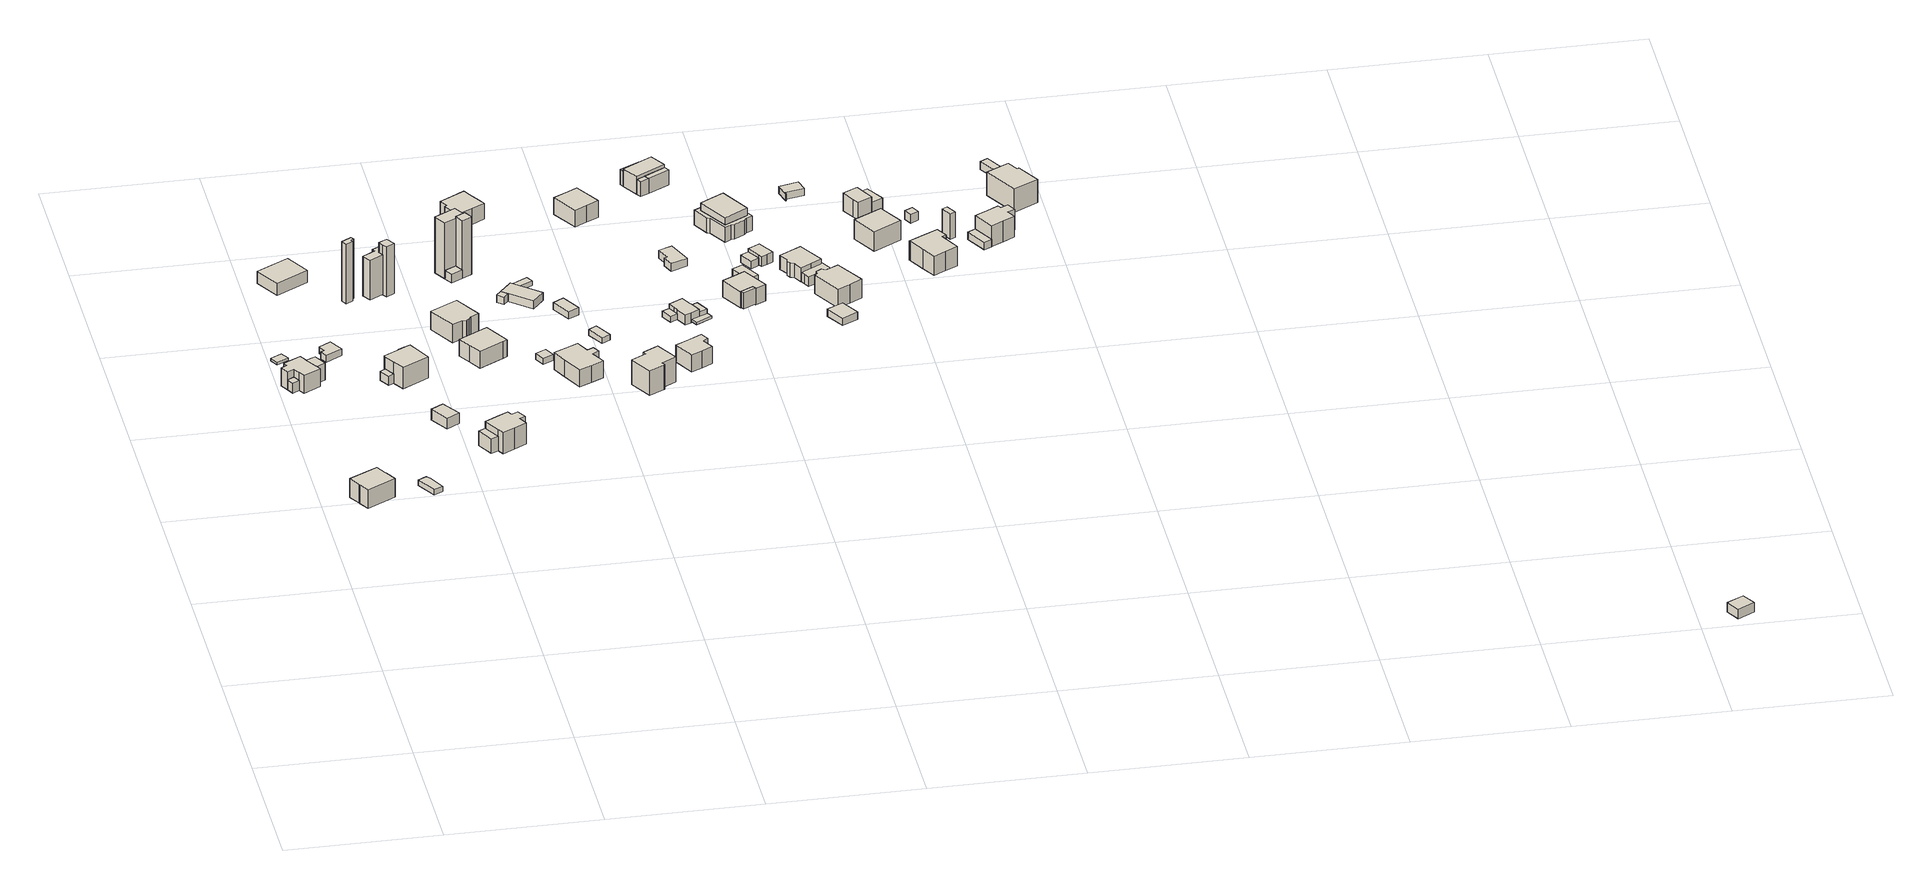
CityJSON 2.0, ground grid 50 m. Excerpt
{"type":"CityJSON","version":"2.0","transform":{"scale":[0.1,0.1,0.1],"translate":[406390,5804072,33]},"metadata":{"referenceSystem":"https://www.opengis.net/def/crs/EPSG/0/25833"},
"CityObjects":{
"building1":{"type":"Building","attributes":{"Gemeindeschluessel":"11000009","BezugspunktDach":"2200","function":"31001_1010","measuredHeight":8.32,"storeysAboveGround":1},"address":[{"country":"Germany","locality":"Berlin","thoroughfareNumber":"98B","thoroughfareName":"Waldstraße"}],"geometry":[{"type":"Solid","lod":"1","boundaries":[[[[0,1,2,3,4,5,6,7]],[[8,9,10,11,12,13,14,15]],[[8,15,7,6]],[[9,8,6,5]],[[10,9,5,4]],[[11,10,4,3]],[[12,11,3,2]],[[13,12,2,1]],[[14,13,1,0]],[[15,14,0,7]]]]}]},
"building2":{"type":"Building","attributes":{"Gemeindeschluessel":"11000009","BezugspunktDach":"2200","function":"51009_1610","measuredHeight":3.51,"storeysAboveGround":0},"address":[{"country":"Germany","locality":"Berlin"}],"geometry":[{"type":"Solid","lod":"1","boundaries":[[[[16,17,18,19]],[[20,21,22,23]],[[20,23,19,18]],[[21,20,18,17]],[[22,21,17,16]],[[23,22,16,19]]]]}]},
"building3":{"type":"Building","attributes":{"Gemeindeschluessel":"11000009","function":"31001_1010"},"address":[{"country":"Germany","locality":"Berlin","thoroughfareNumber":"96","thoroughfareName":"Waldstraße"}],"children":["building3-1","building3-2"]},
"building3-1":{"type":"BuildingPart","attributes":{"BezugspunktDach":"2200","measuredHeight":8.77,"storeysAboveGround":1},"parents":["building3"],"geometry":[{"type":"MultiSurface","lod":"1","boundaries":[[[24,25,26,27,28,29,30,31,32,33,34,35,36,37]],[[38,39,40,41,42,43,44,45,46,47,21,20,23,48]],[[38,48,37,36]],[[39,38,36,35]],[[40,39,35,34]],[[41,40,34,33]],[[42,41,33,32]],[[43,42,32,31]],[[49,50,31,30]],[[45,44,30,29]],[[46,45,29,28]],[[47,46,28,27]],[[21,47,27,26]],[[20,21,26,25]],[[23,20,25,24]],[[48,23,24,37]],[[44,43,50,49]]]}]},
"building3-2":{"type":"BuildingPart","attributes":{"BezugspunktDach":"2200","measuredHeight":5.98,"storeysAboveGround":1},"parents":["building3"],"geometry":[{"type":"MultiSurface","lod":"1","boundaries":[[[49,51,52,53,54,50]],[[42,55,56,45,44,43]],[[42,43,50,54]],[[55,42,54,53]],[[56,55,53,52]],[[45,56,52,51]],[[44,45,51,49]],[[43,44,49,44,43,50]]]}]},
"building4":{"type":"Building","attributes":{"Gemeindeschluessel":"11000009","BezugspunktDach":"2200","function":"31001_2000","measuredHeight":0.87,"storeysAboveGround":1},"address":[{"country":"Germany","locality":"Berlin","thoroughfareNumber":"96 (1)","thoroughfareName":"Waldstraße"}],"geometry":[{"type":"Solid","lod":"1","boundaries":[[[[57,58,59,60]],[[61,62,63,64]],[[61,64,60,59]],[[62,61,59,58]],[[63,62,58,57]],[[64,63,57,60]]]]}]},
"building5":{"type":"Building","attributes":{"Gemeindeschluessel":"11000009","BezugspunktDach":"2200","function":"31001_2000","measuredHeight":1.93,"storeysAboveGround":1},"address":[{"country":"Germany","locality":"Berlin","thoroughfareNumber":"96 (2)","thoroughfareName":"Waldstraße"}],"geometry":[{"type":"Solid","lod":"1","boundaries":[[[[65,66,67,68,69]],[[70,71,72,73,74]],[[70,74,69,68]],[[71,70,68,67]],[[72,71,67,66]],[[73,72,66,65]],[[74,73,65,69]]]]}]},
"building6":{"type":"Building","attributes":{"Gemeindeschluessel":"11000009","BezugspunktDach":"2200","function":"31001_2000","measuredHeight":2.36,"storeysAboveGround":1},"address":[{"country":"Germany","locality":"Berlin","thoroughfareNumber":"94A (1)","thoroughfareName":"Waldstraße"}],"geometry":[{"type":"Solid","lod":"1","boundaries":[[[[75,76,77,78,79,80]],[[81,82,83,84,85,86]],[[81,86,80,79]],[[82,81,79,78]],[[83,82,78,77]],[[84,83,77,76]],[[85,84,76,75]],[[86,85,75,80]]]]}]},
"building7":{"type":"Building","attributes":{"Gemeindeschluessel":"11000009","BezugspunktDach":"2200","function":"31001_1010","measuredHeight":5.5,"storeysAboveGround":1},"address":[{"country":"Germany","locality":"Berlin","thoroughfareNumber":"20C","thoroughfareName":"Eichwalder Aue"}],"geometry":[{"type":"Solid","lod":"1","boundaries":[[[[87,88,89,90]],[[91,92,93,94]],[[91,94,90,89]],[[92,91,89,88]],[[93,92,88,87]],[[94,93,87,90]]]]}]},
"building8":{"type":"Building","attributes":{"Gemeindeschluessel":"11000009","BezugspunktDach":"2200","function":"51009_1610","measuredHeight":3.18,"storeysAboveGround":0},"address":[{"country":"Germany","locality":"Berlin"}],"geometry":[{"type":"Solid","lod":"1","boundaries":[[[[95,96,97,98]],[[99,100,101,102]],[[99,102,98,97]],[[100,99,97,96]],[[101,100,96,95]],[[102,101,95,98]]]]}]},
"building9":{"type":"Building","attributes":{"Gemeindeschluessel":"11000009","BezugspunktDach":"2200","function":"31001_2000","measuredHeight":4.92,"storeysAboveGround":1},"address":[{"country":"Germany","locality":"Berlin","thoroughfareNumber":"94 (2)","thoroughfareName":"Waldstraße"}],"geometry":[{"type":"Solid","lod":"1","boundaries":[[[[103,104,105,106]],[[107,108,109,110]],[[107,110,106,105]],[[108,107,105,104]],[[109,108,104,103]],[[110,109,103,106]]]]}]},
"building10":{"type":"Building","attributes":{"Gemeindeschluessel":"11000009","BezugspunktDach":"2200","function":"31001_1010","measuredHeight":9.75,"storeysAboveGround":1},"address":[{"country":"Germany","locality":"Berlin","thoroughfareNumber":"94A","thoroughfareName":"Waldstraße"}],"geometry":[{"type":"Solid","lod":"1","boundaries":[[[[111,112,113,114,115,116,117,118,119,120]],[[121,122,123,124,125,126,100,127,99,128]],[[121,128,120,119]],[[122,121,119,118]],[[123,122,118,117]],[[124,123,117,116]],[[125,124,116,115]],[[126,125,115,114]],[[100,126,114,113]],[[127,100,113,112]],[[99,127,112,111]],[[128,99,111,120]]]]}]},
"building11":{"type":"Building","attributes":{"Gemeindeschluessel":"11000009","BezugspunktDach":"2200","function":"51009_1610","measuredHeight":6.54,"storeysAboveGround":0},"address":[{"country":"Germany","locality":"Berlin"}],"geometry":[{"type":"Solid","lod":"1","boundaries":[[[[129,130,131,132]],[[133,134,135,136]],[[133,136,132,131]],[[134,133,131,130]],[[135,134,130,129]],[[136,135,129,132]]]]}]},
"building12":{"type":"Building","attributes":{"Gemeindeschluessel":"11000009","BezugspunktDach":"2200","function":"31001_2000","measuredHeight":5.16,"storeysAboveGround":1},"address":[{"country":"Germany","locality":"Berlin","thoroughfareNumber":"94 (1)","thoroughfareName":"Waldstraße"}],"geometry":[{"type":"Solid","lod":"1","boundaries":[[[[137,138,139,140]],[[141,142,143,144]],[[141,144,140,139]],[[142,141,139,138]],[[143,142,138,137]],[[144,143,137,140]]]]}]},
"building13":{"type":"Building","attributes":{"Gemeindeschluessel":"11000009","BezugspunktDach":"2200","function":"31001_2000","measuredHeight":21.15,"storeysAboveGround":1},"address":[{"country":"Germany","locality":"Berlin","thoroughfareNumber":"92A (2)","thoroughfareName":"Waldstraße"}],"geometry":[{"type":"Solid","lod":"1","boundaries":[[[[145,146,147,148,149,150]],[[151,152,153,154,155,156]],[[151,156,150,149]],[[152,151,149,148]],[[153,152,148,147]],[[154,153,147,146]],[[155,154,146,145]],[[156,155,145,150]]]]}]},
"building14":{"type":"Building","attributes":{"Gemeindeschluessel":"11000009","BezugspunktDach":"2200","function":"31001_1010","measuredHeight":10.41,"storeysAboveGround":2},"address":[{"country":"Germany","locality":"Berlin","thoroughfareNumber":"94","thoroughfareName":"Waldstraße"}],"geometry":[{"type":"Solid","lod":"1","boundaries":[[[[157,158,159,160,161,162,163,164,165,166,167]],[[168,169,170,171,172,173,174,175,176,142,141]],[[168,141,167,166]],[[169,168,166,165]],[[170,169,165,164]],[[171,170,164,163]],[[172,171,163,162]],[[173,172,162,161]],[[174,173,161,160]],[[175,174,160,159]],[[176,175,159,158]],[[142,176,158,157]],[[141,142,157,167]]]]}]},
"building15":{"type":"Building","attributes":{"Gemeindeschluessel":"11000009","BezugspunktDach":"2200","function":"31001_1312","measuredHeight":14.01,"storeysAboveGround":1},"address":[{"country":"Germany","locality":"Berlin","thoroughfareNumber":"92A (1)","thoroughfareName":"Waldstraße"}],"geometry":[{"type":"Solid","lod":"1","boundaries":[[[[177,178,179,180,181,182,183,184]],[[185,186,187,188,189,190,191,192]],[[185,192,184,183]],[[186,185,183,182]],[[187,186,182,181]],[[188,187,181,180]],[[189,188,180,179]],[[190,189,179,178]],[[191,190,178,177]],[[192,191,177,184]]]]}]},
"building16":{"type":"Building","attributes":{"Gemeindeschluessel":"11000009","BezugspunktDach":"2200","function":"51009_1610","measuredHeight":17.61,"storeysAboveGround":0},"address":[{"country":"Germany","locality":"Berlin"}],"geometry":[{"type":"Solid","lod":"1","boundaries":[[[[193,194,195,196,197]],[[198,199,200,201,202]],[[198,202,197,196]],[[199,198,196,195]],[[200,199,195,194]],[[201,200,194,193]],[[202,201,193,197]]]]}]},
"building17":{"type":"Building","attributes":{"Gemeindeschluessel":"11000009","BezugspunktDach":"2200","function":"31001_1010","measuredHeight":8.67,"storeysAboveGround":1},"address":[{"country":"Germany","locality":"Berlin","thoroughfareNumber":"92","thoroughfareName":"Waldstraße"}],"geometry":[{"type":"Solid","lod":"1","boundaries":[[[[203,204,205,206,207,208,209,210,211,212]],[[213,214,215,216,217,218,219,220,221,222]],[[213,222,212,211]],[[214,213,211,210]],[[215,214,210,209]],[[216,215,209,208]],[[217,216,208,207]],[[218,217,207,206]],[[219,218,206,205]],[[220,219,205,204]],[[221,220,204,203]],[[222,221,203,212]]]]}]},
"building18":{"type":"Building","attributes":{"Gemeindeschluessel":"11000009","BezugspunktDach":"2200","function":"31001_1010","measuredHeight":8.12,"storeysAboveGround":1},"address":[{"country":"Germany","locality":"Berlin","thoroughfareNumber":"92B","thoroughfareName":"Waldstraße"}],"geometry":[{"type":"Solid","lod":"1","boundaries":[[[[223,224,225,226,227,228,229,230]],[[231,232,233,234,235,236,237,238]],[[231,238,230,229]],[[232,231,229,228]],[[233,232,228,227]],[[234,233,227,226]],[[235,234,226,225]],[[236,235,225,224]],[[237,236,224,223]],[[238,237,223,230]]]]}]},
"building19":{"type":"Building","attributes":{"Gemeindeschluessel":"11000009","BezugspunktDach":"2200","function":"51009_1610","measuredHeight":2.94,"storeysAboveGround":0},"address":[{"country":"Germany","locality":"Berlin"}],"geometry":[{"type":"Solid","lod":"1","boundaries":[[[[239,240,241,242]],[[243,244,245,246]],[[243,246,242,241]],[[244,243,241,240]],[[245,244,240,239]],[[246,245,239,242]]]]}]},
"building20":{"type":"Building","attributes":{"Gemeindeschluessel":"11000009","function":"31001_1312"},"address":[{"country":"Germany","locality":"Berlin","thoroughfareNumber":"92A","thoroughfareName":"Waldstraße"}],"children":["building20-1","building20-2"]},
"building20-1":{"type":"BuildingPart","attributes":{"BezugspunktDach":"2200","measuredHeight":20.41,"storeysAboveGround":1},"parents":["building20"],"geometry":[{"type":"MultiSurface","lod":"1","boundaries":[[[247,248,249,250]],[[251,252,253,254]],[[251,254,250,249]],[[252,251,249,248]],[[253,255,256,247]],[[254,253,247,250]],[[252,248,256,255]]]}]},
"building20-2":{"type":"BuildingPart","attributes":{"BezugspunktDach":"2200","measuredHeight":20.41,"storeysAboveGround":1},"parents":["building20"],"geometry":[{"type":"MultiSurface","lod":"1","boundaries":[[[257,258,259,260]],[[252,261,262,255]],[[248,256,260,259]],[[261,252,259,258]],[[262,261,258,257]],[[255,262,257,260]],[[252,255,256,248]]]}]},
"building21":{"type":"Building","attributes":{"Gemeindeschluessel":"11000009","BezugspunktDach":"2200","function":"31001_2000","measuredHeight":2.18,"storeysAboveGround":1},"address":[{"country":"Germany","locality":"Berlin","thoroughfareNumber":"90 (2)","thoroughfareName":"Waldstraße"}],"geometry":[{"type":"Solid","lod":"1","boundaries":[[[[263,264,265,266]],[[267,268,269,270]],[[267,270,266,265]],[[268,267,265,264]],[[269,268,264,263]],[[270,269,263,266]]]]}]},
"building22":{"type":"Building","attributes":{"Gemeindeschluessel":"11000009","BezugspunktDach":"2200","function":"51009_1610","measuredHeight":2.55,"storeysAboveGround":0},"address":[{"country":"Germany","locality":"Berlin"}],"geometry":[{"type":"Solid","lod":"1","boundaries":[[[[271,272,273,274]],[[275,276,277,278]],[[275,278,274,273]],[[276,275,273,272]],[[277,276,272,271]],[[278,277,271,274]]]]}]},
"building23":{"type":"Building","attributes":{"Gemeindeschluessel":"11000009","BezugspunktDach":"2200","function":"31001_1010","measuredHeight":8.65,"storeysAboveGround":1},"address":[{"country":"Germany","locality":"Berlin","thoroughfareNumber":"90","thoroughfareName":"Waldstraße"}],"geometry":[{"type":"Solid","lod":"1","boundaries":[[[[279,280,281,282,283,284,285,286,287,288,289,290]],[[291,292,293,294,295,296,297,298,299,300,301,302]],[[291,302,290,289]],[[292,291,289,288]],[[293,292,288,287]],[[294,293,287,286]],[[295,294,286,285]],[[296,295,285,284]],[[297,296,284,283]],[[298,297,283,282]],[[299,298,282,281]],[[300,299,281,280]],[[301,300,280,279]],[[302,301,279,290]]]]}]},
"building24":{"type":"Building","attributes":{"Gemeindeschluessel":"11000009","BezugspunktDach":"2200","function":"31001_1010","measuredHeight":2.73,"storeysAboveGround":1},"address":[{"country":"Germany","locality":"Berlin","thoroughfareNumber":"92 (1)","thoroughfareName":"Waldstraße"}],"geometry":[{"type":"Solid","lod":"1","boundaries":[[[[272,303,304,305,273]],[[306,307,308,309,310]],[[306,310,273,305]],[[307,306,305,304]],[[308,307,304,303]],[[309,308,303,272]],[[310,309,272,273]]]]}]},
"building25":{"type":"Building","attributes":{"Gemeindeschluessel":"11000009","BezugspunktDach":"2200","function":"31001_2000","measuredHeight":1.58,"storeysAboveGround":1},"address":[{"country":"Germany","locality":"Berlin","thoroughfareNumber":"92 (2)","thoroughfareName":"Waldstraße"}],"geometry":[{"type":"Solid","lod":"1","boundaries":[[[[311,312,313,314]],[[315,316,317,318]],[[315,318,314,313]],[[316,315,313,312]],[[317,316,312,311]],[[318,317,311,314]]]]}]},
"building26":{"type":"Building","attributes":{"Gemeindeschluessel":"11000009","BezugspunktDach":"2200","function":"31001_1010","measuredHeight":6.86,"storeysAboveGround":1},"address":[{"country":"Germany","locality":"Berlin","thoroughfareNumber":"26C","thoroughfareName":"Eichwalder Aue"}],"geometry":[{"type":"Solid","lod":"1","boundaries":[[[[319,320,321,322,323,324,325,326,327,328,329,330]],[[331,332,333,334,335,336,337,338,339,340,341,342]],[[331,342,330,329]],[[332,331,329,328]],[[333,332,328,327]],[[334,333,327,326]],[[335,334,326,325]],[[336,335,325,324]],[[337,336,324,323]],[[338,337,323,322]],[[339,338,322,321]],[[340,339,321,320]],[[341,340,320,319]],[[342,341,319,330]]]]}]},
"building27":{"type":"Building","attributes":{"Gemeindeschluessel":"11000009","BezugspunktDach":"2200","function":"31001_2000","measuredHeight":2.55,"storeysAboveGround":1},"address":[{"country":"Germany","locality":"Berlin","thoroughfareNumber":"92B (1)","thoroughfareName":"Waldstraße"}],"geometry":[{"type":"Solid","lod":"1","boundaries":[[[[343,344,345,346]],[[347,348,349,350]],[[347,350,346,345]],[[348,347,345,344]],[[349,348,344,343]],[[350,349,343,346]]]]}]},
"building28":{"type":"Building","attributes":{"Gemeindeschluessel":"11000009","BezugspunktDach":"2200","function":"51009_1610","measuredHeight":3.5,"storeysAboveGround":0},"address":[{"country":"Germany","locality":"Berlin"}],"geometry":[{"type":"Solid","lod":"1","boundaries":[[[[351,352,353,354,355,356]],[[357,358,359,360,361,362]],[[357,362,356,355]],[[358,357,355,354]],[[359,358,354,353]],[[360,359,353,352]],[[361,360,352,351]],[[362,361,351,356]]]]}]},
"building29":{"type":"Building","attributes":{"Gemeindeschluessel":"11000009","BezugspunktDach":"2200","function":"31001_2000","measuredHeight":2,"storeysAboveGround":1},"address":[{"country":"Germany","locality":"Berlin","thoroughfareNumber":"90 (1)","thoroughfareName":"Waldstraße"}],"geometry":[{"type":"Solid","lod":"1","boundaries":[[[[363,364,365,366]],[[367,368,369,370]],[[367,370,366,365]],[[368,367,365,364]],[[369,368,364,363]],[[370,369,363,366]]]]}]},
"building30":{"type":"Building","attributes":{"Gemeindeschluessel":"11000009","BezugspunktDach":"2200","function":"31001_1010","measuredHeight":10.17,"storeysAboveGround":1},"address":[{"country":"Germany","locality":"Berlin","thoroughfareNumber":"88","thoroughfareName":"Waldstraße"}],"geometry":[{"type":"Solid","lod":"1","boundaries":[[[[371,372,373,374,375,376,377,378,379,380]],[[381,382,383,384,385,386,387,388,389,390]],[[381,390,380,379]],[[382,381,379,378]],[[383,382,378,377]],[[384,383,377,376]],[[385,384,376,375]],[[386,385,375,374]],[[387,386,374,373]],[[388,387,373,372]],[[389,388,372,371]],[[390,389,371,380]]]]}]},
"building31":{"type":"Building","attributes":{"Gemeindeschluessel":"11000009","BezugspunktDach":"2200","function":"31001_1010","measuredHeight":7.97,"storeysAboveGround":2},"address":[{"country":"Germany","locality":"Berlin","thoroughfareNumber":"86","thoroughfareName":"Waldstraße"}],"geometry":[{"type":"Solid","lod":"1","boundaries":[[[[391,392,393,394,395,396,397,398]],[[399,400,401,402,403,404,405,406]],[[399,406,398,397]],[[400,399,397,396]],[[401,400,396,395]],[[402,401,395,394]],[[403,402,394,393]],[[404,403,393,392]],[[405,404,392,391]],[[406,405,391,398]]]]}]},
"building32":{"type":"Building","attributes":{"Gemeindeschluessel":"11000009","BezugspunktDach":"2200","function":"51009_1610","measuredHeight":3.26,"storeysAboveGround":0},"address":[{"country":"Germany","locality":"Berlin"}],"geometry":[{"type":"Solid","lod":"1","boundaries":[[[[407,408,409,410]],[[411,412,413,414]],[[411,414,410,409]],[[412,411,409,408]],[[413,412,408,407]],[[414,413,407,410]]]]}]},
"building33":{"type":"Building","attributes":{"Gemeindeschluessel":"11000009","BezugspunktDach":"2200","function":"31001_1010","measuredHeight":8.63,"storeysAboveGround":1},"address":[{"country":"Germany","locality":"Berlin","thoroughfareNumber":"22","thoroughfareName":"Miersdorfer Straße"}],"geometry":[{"type":"Solid","lod":"1","boundaries":[[[[415,416,417,418,419,420]],[[421,422,423,424,425,426]],[[421,426,420,419]],[[422,421,419,418]],[[423,422,418,417]],[[424,423,417,416]],[[425,424,416,415]],[[426,425,415,420]]]]}]},
"building34":{"type":"Building","attributes":{"Gemeindeschluessel":"11000009","function":"31001_1010"},"address":[{"country":"Germany","locality":"Berlin","thoroughfareNumber":"84","thoroughfareName":"Waldstraße"}],"children":["building34-1","building34-2"]},
"building34-1":{"type":"BuildingPart","attributes":{"BezugspunktDach":"2200","measuredHeight":4.16,"storeysAboveGround":1},"parents":["building34"],"geometry":[{"type":"MultiSurface","lod":"1","boundaries":[[[427,428,429,430,431,432,433,434,435,436]],[[437,438,439,440,441,442,412,443,444,445]],[[437,445,436,435]],[[438,437,435,434]],[[446,447,434,433]],[[448,446,439,433,432]],[[441,440,432,431]],[[442,441,431,430]],[[412,442,430,429]],[[443,412,429,428]],[[444,443,428,427]],[[445,444,427,436]],[[439,438,447,446]],[[449,440,439,446,448]]]}]},
"building34-2":{"type":"BuildingPart","attributes":{"BezugspunktDach":"2200","measuredHeight":2.68,"storeysAboveGround":1},"parents":["building34"],"geometry":[{"type":"MultiSurface","lod":"1","boundaries":[[[448,450,451,447]],[[452,453,440,438]],[[452,438,447,451]],[[453,452,451,450]],[[440,453,450,448]],[[439,446,447,438,454]],[[440,448,446,439]]]}]},
"building35":{"type":"Building","attributes":{"Gemeindeschluessel":"11000009","BezugspunktDach":"2200","function":"51009_1610","measuredHeight":0.796,"storeysAboveGround":0},"address":[{"country":"Germany","locality":"Berlin"}],"geometry":[{"type":"Solid","lod":"1","boundaries":[[[[455,456,457,458]],[[459,460,461,462]],[[459,462,458,457]],[[460,459,457,456]],[[461,460,456,455]],[[462,461,455,458]]]]}]},
"building36":{"type":"Building","attributes":{"Gemeindeschluessel":"11000009","BezugspunktDach":"2200","function":"31001_2000","measuredHeight":2.8,"storeysAboveGround":1},"address":[{"country":"Germany","locality":"Berlin","thoroughfareNumber":"82 (2)","thoroughfareName":"Waldstraße"}],"geometry":[{"type":"Solid","lod":"1","boundaries":[[[[463,464,465,466,467,468]],[[469,470,471,472,473,474]],[[469,474,468,467]],[[470,469,467,466]],[[471,470,466,465]],[[472,471,465,464]],[[473,472,464,463]],[[474,473,463,468]]]]}]},
"building37":{"type":"Building","attributes":{"Gemeindeschluessel":"11000009","BezugspunktDach":"2200","function":"51009_1610","measuredHeight":5.64,"storeysAboveGround":0},"address":[{"country":"Germany","locality":"Berlin"}],"geometry":[{"type":"Solid","lod":"1","boundaries":[[[[475,476,477,478]],[[479,480,481,482]],[[479,482,478,477]],[[480,479,477,476]],[[481,480,476,475]],[[482,481,475,478]]]]}]},
"building38":{"type":"Building","attributes":{"Gemeindeschluessel":"11000009","BezugspunktDach":"2200","function":"51009_1610","measuredHeight":5.23,"storeysAboveGround":0},"address":[{"country":"Germany","locality":"Berlin"}],"geometry":[{"type":"Solid","lod":"1","boundaries":[[[[483,484,485,486]],[[487,488,489,490]],[[487,490,486,485]],[[488,487,485,484]],[[489,488,484,483]],[[490,489,483,486]]]]}]},
"building39":{"type":"Building","attributes":{"Gemeindeschluessel":"11000009","BezugspunktDach":"2200","function":"31001_1010","measuredHeight":6.86,"storeysAboveGround":1},"address":[{"country":"Germany","locality":"Berlin","thoroughfareNumber":"82","thoroughfareName":"Waldstraße"}],"geometry":[{"type":"Solid","lod":"1","boundaries":[[[[491,492,493,494,495,496,497,498]],[[499,500,501,502,503,504,505,506]],[[499,506,498,497]],[[500,499,497,496]],[[501,500,496,495]],[[502,501,495,494]],[[503,502,494,493]],[[504,503,493,492]],[[505,504,492,491]],[[506,505,491,498]]]]}]},
"building40":{"type":"Building","attributes":{"Gemeindeschluessel":"11000009","function":"31001_1010"},"address":[{"country":"Germany","locality":"Berlin","thoroughfareNumber":"24","thoroughfareName":"Miersdorfer Straße"}],"children":["building40-1","building40-2","building40-3"]},
"building40-1":{"type":"BuildingPart","attributes":{"BezugspunktDach":"2200","measuredHeight":7.34,"storeysAboveGround":1},"parents":["building40"],"geometry":[{"type":"MultiSurface","lod":"1","boundaries":[[[507,508,509,510]],[[511,512,490,513]],[[511,513,514,515,516,510,509]],[[512,511,509,508]],[[490,512,487,517,518,508,507]],[[513,490,507,510]],[[516,515,514,513]],[[518,517,487,512]]]}]},
"building40-2":{"type":"BuildingPart","attributes":{"BezugspunktDach":"2200","measuredHeight":5.28,"storeysAboveGround":1},"parents":["building40"],"geometry":[{"type":"Solid","lod":"1","boundaries":[[[[519,520,518,517]],[[512,521,488,487]],[[521,512,518,520]],[[488,521,520,519]],[[487,488,519,517]],[[512,487,517,518]]]]}]},
"building40-3":{"type":"BuildingPart","attributes":{"BezugspunktDach":"2200","measuredHeight":5.28,"storeysAboveGround":1},"parents":["building40"],"geometry":[{"type":"MultiSurface","lod":"1","boundaries":[[[516,515,522,523]],[[524,514,513,525]],[[524,525,523,522]],[[514,524,522,515]],[[525,513,516,523]],[[513,526,514,515,516,527]]]}]},
"building41":{"type":"Building","attributes":{"Gemeindeschluessel":"11000009","BezugspunktDach":"2200","function":"31001_2463","measuredHeight":3.95,"storeysAboveGround":1},"address":[{"country":"Germany","locality":"Berlin","thoroughfareNumber":"82 (1)","thoroughfareName":"Waldstraße"}],"geometry":[{"type":"Solid","lod":"1","boundaries":[[[[528,529,530,531]],[[532,533,534,535]],[[532,535,531,530]],[[533,532,530,529]],[[534,533,529,528]],[[535,534,528,531]]]]}]},
"building42":{"type":"Building","attributes":{"Gemeindeschluessel":"11000009","BezugspunktDach":"2200","function":"51009_1610","measuredHeight":3.28,"storeysAboveGround":0},"address":[{"country":"Germany","locality":"Berlin"}],"geometry":[{"type":"Solid","lod":"1","boundaries":[[[[536,537,538,539]],[[540,541,542,543]],[[540,543,539,538]],[[541,540,538,537]],[[542,541,537,536]],[[543,542,536,539]]]]}]},
"building43":{"type":"Building","attributes":{"Gemeindeschluessel":"11000009","BezugspunktDach":"2200","function":"51009_1610","measuredHeight":5.18,"storeysAboveGround":0},"address":[{"country":"Germany","locality":"Berlin"}],"geometry":[{"type":"Solid","lod":"1","boundaries":[[[[544,545,546,547,548,549,550,551,552,553],[554,555,556,557]],[[558,559,560,561,562,563,564,565,566,567],[568,569,570,571]],[[558,567,553,552]],[[559,558,552,551]],[[560,559,551,550]],[[561,560,550,549]],[[562,561,549,548]],[[563,562,548,547]],[[564,563,547,546]],[[565,564,546,545]],[[566,565,545,544]],[[567,566,544,553]],[[568,571,557,556]],[[569,568,556,555]],[[570,569,555,554]],[[571,570,554,557]]]]}]},
"building44":{"type":"Building","attributes":{"Gemeindeschluessel":"11000009","BezugspunktDach":"2200","function":"31001_1010","measuredHeight":10.04,"storeysAboveGround":1},"address":[{"country":"Germany","locality":"Berlin","thoroughfareNumber":"26","thoroughfareName":"Miersdorfer Straße"}],"geometry":[{"type":"Solid","lod":"1","boundaries":[[[[572,573,574,575,576]],[[577,571,570,569,568]],[[577,568,576,575]],[[571,577,575,574]],[[570,571,574,573]],[[569,570,573,572]],[[568,569,572,576]]]]}]},
"building45":{"type":"Building","attributes":{"Gemeindeschluessel":"11000009","BezugspunktDach":"2200","function":"31001_1310","measuredHeight":4.09,"storeysAboveGround":1},"address":[{"country":"Germany","locality":"Berlin","thoroughfareNumber":"28 (2)","thoroughfareName":"Miersdorfer Straße"}],"geometry":[{"type":"Solid","lod":"1","boundaries":[[[[578,579,580,581,582,583,584]],[[585,586,587,588,589,590,591]],[[585,591,584,583]],[[586,585,583,582]],[[587,586,582,581]],[[588,587,581,580]],[[589,588,580,579]],[[590,589,579,578]],[[591,590,578,584]]]]}]},
"building46":{"type":"Building","attributes":{"Gemeindeschluessel":"11000009","BezugspunktDach":"2200","function":"51009_1611","measuredHeight":3.56,"storeysAboveGround":0},"address":[{"country":"Germany","locality":"Berlin"}],"geometry":[{"type":"Solid","lod":"1","boundaries":[[[[592,593,594,595,596]],[[597,598,599,600,601]],[[597,601,596,595]],[[598,597,595,594]],[[599,598,594,593]],[[600,599,593,592]],[[601,600,592,596]]]]}]},
"building47":{"type":"Building","attributes":{"Gemeindeschluessel":"11000009","BezugspunktDach":"2200","function":"31001_1010","measuredHeight":6.96,"storeysAboveGround":1},"address":[{"country":"Germany","locality":"Berlin","thoroughfareNumber":"28","thoroughfareName":"Miersdorfer Straße"}],"geometry":[{"type":"Solid","lod":"1","boundaries":[[[[602,603,604,605,606,607,608,609,610,611]],[[612,613,614,615,616,617,618,619,620,621]],[[612,621,611,610]],[[613,612,610,609]],[[614,613,609,608]],[[615,614,608,607]],[[616,615,607,606]],[[617,616,606,605]],[[618,617,605,604]],[[619,618,604,603]],[[620,619,603,602]],[[621,620,602,611]]]]}]},
"building48":{"type":"Building","attributes":{"Gemeindeschluessel":"11000009","BezugspunktDach":"2200","function":"51009_1611","measuredHeight":4.16,"storeysAboveGround":0},"address":[{"country":"Germany","locality":"Berlin"}],"geometry":[{"type":"Solid","lod":"1","boundaries":[[[[622,623,624,625,626,627]],[[628,629,630,631,632,633]],[[628,633,627,626]],[[629,628,626,625]],[[630,629,625,624]],[[631,630,624,623]],[[632,631,623,622]],[[633,632,622,627]]]]}]},
"building49":{"type":"Building","attributes":{"Gemeindeschluessel":"11000009","BezugspunktDach":"2200","function":"31001_1010","measuredHeight":8.46,"storeysAboveGround":1},"address":[{"country":"Germany","locality":"Berlin","thoroughfareNumber":"80","thoroughfareName":"Waldstraße"}],"geometry":[{"type":"Solid","lod":"1","boundaries":[[[[634,635,636,637,638,639,640,641,642,643]],[[644,645,646,647,648,649,650,651,652,653]],[[644,653,643,642]],[[645,644,642,641]],[[646,645,641,640]],[[647,646,640,639]],[[648,647,639,638]],[[649,648,638,637]],[[650,649,637,636]],[[651,650,636,635]],[[652,651,635,634]],[[653,652,634,643]]]]}]},
"building50":{"type":"Building","attributes":{"Gemeindeschluessel":"11000009","BezugspunktDach":"2200","function":"31001_2000","measuredHeight":2.55,"storeysAboveGround":1},"address":[{"country":"Germany","locality":"Berlin","thoroughfareNumber":"23 (2)","thoroughfareName":"Miersdorfer Straße"}],"geometry":[{"type":"Solid","lod":"1","boundaries":[[[[654,655,656,657,658,659]],[[660,661,662,663,664,665]],[[660,665,659,658]],[[661,660,658,657]],[[662,661,657,656]],[[663,662,656,655]],[[664,663,655,654]],[[665,664,654,659]]]]}]},
"building51":{"type":"Building","attributes":{"Gemeindeschluessel":"11000009","BezugspunktDach":"2200","function":"31001_1010","measuredHeight":9.71,"storeysAboveGround":1},"address":[{"country":"Germany","locality":"Berlin","thoroughfareNumber":"25","thoroughfareName":"Miersdorfer Straße"}],"geometry":[{"type":"Solid","lod":"1","boundaries":[[[[666,667,668,669]],[[670,671,672,673]],[[670,673,669,668]],[[671,670,668,667]],[[672,671,667,666]],[[673,672,666,669]]]]}]},
"building52":{"type":"Building","attributes":{"Gemeindeschluessel":"11000009","BezugspunktDach":"2200","function":"31001_1010","measuredHeight":7.57,"storeysAboveGround":1},"address":[{"country":"Germany","locality":"Berlin","thoroughfareNumber":"23","thoroughfareName":"Miersdorfer Straße"}],"geometry":[{"type":"Solid","lod":"1","boundaries":[[[[674,675,676,677,678]],[[679,680,681,682,683]],[[679,683,678,677]],[[680,679,677,676]],[[681,680,676,675]],[[682,681,675,674]],[[683,682,674,678]]]]}]},
"building53":{"type":"Building","attributes":{"Gemeindeschluessel":"11000009","BezugspunktDach":"2200","function":"31001_2000","measuredHeight":4.38,"storeysAboveGround":1},"address":[{"country":"Germany","locality":"Berlin","thoroughfareNumber":"23 (1)","thoroughfareName":"Miersdorfer Straße"}],"geometry":[{"type":"Solid","lod":"1","boundaries":[[[[684,685,686,687]],[[688,689,680,679]],[[688,679,687,686]],[[689,688,686,685]],[[680,689,685,684]],[[679,680,684,687]]]]}]},
"building54":{"type":"Building","attributes":{"Gemeindeschluessel":"11000009","BezugspunktDach":"2200","function":"31001_1010","measuredHeight":8.42,"storeysAboveGround":1},"address":[{"country":"Germany","locality":"Berlin","thoroughfareNumber":"76","thoroughfareName":"Waldstraße"}],"geometry":[{"type":"Solid","lod":"1","boundaries":[[[[690,691,692,693,694,695,696,697,698,699]],[[700,701,702,703,704,705,706,707,708,709]],[[700,709,699,698]],[[701,700,698,697]],[[702,701,697,696]],[[703,702,696,695]],[[704,703,695,694]],[[705,704,694,693]],[[706,705,693,692]],[[707,706,692,691]],[[708,707,691,690]],[[709,708,690,699]]]]}]},
"building55":{"type":"Building","attributes":{"Gemeindeschluessel":"11000009","BezugspunktDach":"2200","function":"31001_2723","measuredHeight":3.09,"storeysAboveGround":1},"address":[{"country":"Germany","locality":"Berlin","thoroughfareNumber":"25 (1)","thoroughfareName":"Miersdorfer Straße"}],"geometry":[{"type":"Solid","lod":"1","boundaries":[[[[710,711,712,713]],[[714,715,716,717]],[[714,717,713,712]],[[715,714,712,711]],[[716,715,711,710]],[[717,716,710,713]]]]}]},
"building56":{"type":"Building","attributes":{"Gemeindeschluessel":"11000009","BezugspunktDach":"2200","function":"31001_2000","measuredHeight":8.83,"storeysAboveGround":1},"address":[{"country":"Germany","locality":"Berlin","thoroughfareNumber":"76 (1)","thoroughfareName":"Waldstraße"}],"geometry":[{"type":"Solid","lod":"1","boundaries":[[[[718,719,720,721]],[[722,723,724,725]],[[722,725,721,720]],[[723,722,720,719]],[[724,723,719,718]],[[725,724,718,721]]]]}]},
"building57":{"type":"Building","attributes":{"Gemeindeschluessel":"11000009","BezugspunktDach":"2200","function":"31001_2000","measuredHeight":2.62,"storeysAboveGround":1},"address":[{"country":"Germany","locality":"Berlin","thoroughfareNumber":"74 (1)","thoroughfareName":"Waldstraße"}],"geometry":[{"type":"Solid","lod":"1","boundaries":[[[[726,727,728,729]],[[730,731,732,733]],[[730,733,729,728]],[[731,730,728,727]],[[732,731,727,726]],[[733,732,726,729]]]]}]},
"building58":{"type":"Building","attributes":{"Gemeindeschluessel":"11000009","BezugspunktDach":"2200","function":"31001_1010","measuredHeight":10.13,"storeysAboveGround":2},"address":[{"country":"Germany","locality":"Berlin","thoroughfareNumber":"74","thoroughfareName":"Waldstraße"}],"geometry":[{"type":"Solid","lod":"1","boundaries":[[[[734,735,736,737,738,739,740,741,742,743]],[[744,745,746,747,748,749,750,751,752,753]],[[744,753,743,742]],[[745,744,742,741]],[[746,745,741,740]],[[747,746,740,739]],[[748,747,739,738]],[[749,748,738,737]],[[750,749,737,736]],[[751,750,736,735]],[[752,751,735,734]],[[753,752,734,743]]]]}]},
"building59":{"type":"Building","attributes":{"Gemeindeschluessel":"11000009","BezugspunktDach":"2200","function":"31001_1010","measuredHeight":8.24,"storeysAboveGround":2},"address":[{"country":"Germany","locality":"Berlin","thoroughfareNumber":"72","thoroughfareName":"Waldstraße"}],"geometry":[{"type":"Solid","lod":"1","boundaries":[[[[754,755,756,757,758,759]],[[760,761,762,763,764,765]],[[760,765,759,758]],[[761,760,758,757]],[[762,761,757,756]],[[763,762,756,755]],[[764,763,755,754]],[[765,764,754,759]]]]}]},
"building60":{"type":"Building","attributes":{"Gemeindeschluessel":"11000009","BezugspunktDach":"2200","function":"31001_2463","measuredHeight":3.17,"storeysAboveGround":1},"address":[{"country":"Germany","locality":"Berlin","thoroughfareNumber":"72 (1)","thoroughfareName":"Waldstraße"}],"geometry":[{"type":"Solid","lod":"1","boundaries":[[[[766,767,768,769]],[[770,771,772,773]],[[770,773,769,768]],[[771,770,768,767]],[[772,771,767,766]],[[773,772,766,769]]]]}]},
"building61":{"type":"Building","attributes":{"Gemeindeschluessel":"11000009","BezugspunktDach":"2200","function":"31001_2520","measuredHeight":3.35,"storeysAboveGround":1},"address":[{"country":"Germany","locality":"Berlin","thoroughfareNumber":"100","thoroughfareName":"Godbersenstraße"}],"geometry":[{"type":"Solid","lod":"1","boundaries":[[[[774,775,776,777]],[[778,779,780,781]],[[778,781,777,776]],[[779,778,776,775]],[[780,779,775,774]],[[781,780,774,777]]]]}]}
},
"vertices":[
[113,1481,82],[116,1476,82],[134,1443,82],[227,1495,82],[206,1533,82],[203,1538,82],[185,1571,82],[91,1520,82],[185,1571,16],[203,1538,16],[206,1533,16],[227,1495,16],[134,1443,16],[116,1476,16],[113,1481,16],[91,1520,16],
[36,2161,53],[58,2174,53],[46,2197,53],[24,2185,53],[46,2197,18],[58,2174,18],[36,2161,18],[24,2185,18],
[24,2185,81],[46,2197,81],[58,2174,81],[69,2154,81],[126,2185,81],[116,2203,81],[115,2203,81],[90,2247,81],[91,2247,81],[79,2269,81],[24,2239,81],[22,2238,81],[29,2224,81],[9,2212,81],[29,2224,18],[22,2238,18],[24,2239,18],[79,2269,18],[91,2247,18],[90,2247,18],[115,2203,18],[116,2203,18],[126,2185,18],[69,2154,18],[9,2212,18],[115,2203,78],[90,2247,78],
[116,2203,78],[147,2221,78],[124,2264,78],[91,2247,78],[124,2264,18],[147,2221,18],
[21,2340,25],[59,2361,25],[43,2388,25],[6,2368,25],[43,2388,16],[59,2361,16],[21,2340,16],[6,2368,16],
[349,1497,28],[378,1512,28],[351,1565,28],[340,1578,28],[312,1563,28],[340,1578,9],[351,1565,9],[378,1512,9],[349,1497,9],[312,1563,9],
[173,2336,35],[227,2367,35],[200,2414,35],[161,2391,35],[173,2368,35],[159,2359,35],[173,2368,11],[161,2391,11],[200,2414,11],[227,2367,11],[173,2336,11],[159,2359,11],
[99,2753,56],[204,2813,56],[158,2895,56],[53,2836,56],[158,2895,13],[204,2813,13],[99,2753,13],[53,2836,13],
[334,2163,44],[351,2173,44],[332,2208,44],[314,2198,44],[332,2208,12],[351,2173,12],[334,2163,12],[314,2198,12],
[461,1876,48],[503,1901,48],[464,1963,48],[424,1939,48],[464,1963,10],[503,1901,10],[461,1876,10],[424,1939,10],
[332,2208,87],[351,2175,87],[351,2173,87],[373,2135,87],[461,2184,87],[440,2224,87],[419,2264,87],[410,2260,87],[387,2247,87],[329,2215,87],[387,2247,12],[410,2260,12],[419,2264,12],[440,2224,12],[461,2184,12],[373,2135,12],[351,2175,12],[329,2215,12],
[387,2247,78],[410,2260,78],[403,2272,78],[381,2259,78],[403,2272,13],[410,2260,13],[387,2247,13],[381,2259,13],
[568,1716,56],[592,1728,56],[562,1783,56],[538,1770,56],[562,1783,5],[592,1728,5],[568,1716,5],[538,1770,5],
[295,2657,229],[318,2670,229],[313,2678,229],[323,2684,229],[317,2694,229],[285,2675,229],[317,2694,18],[323,2684,18],[313,2678,18],[318,2670,18],[295,2657,18],[285,2675,18],
[592,1728,80],[603,1707,80],[642,1728,80],[683,1751,80],[668,1780,80],[687,1790,80],[670,1822,80],[648,1810,80],[639,1826,80],[601,1805,80],[562,1783,80],[601,1805,5],[639,1826,5],[648,1810,5],[670,1822,5],[687,1790,5],[668,1780,5],[683,1751,5],[642,1728,5],[603,1707,5],
[371,2666,158],[415,2691,158],[406,2707,158],[433,2722,158],[419,2746,158],[390,2729,158],[396,2719,158],[354,2695,158],[396,2719,18],[390,2729,18],[419,2746,18],[433,2722,18],[406,2707,18],[415,2691,18],[371,2666,18],[354,2695,18],
[415,2691,194],[424,2676,194],[451,2692,194],[433,2722,194],[406,2707,194],[433,2722,17],[451,2692,17],[424,2676,17],[415,2691,17],[406,2707,17],
[572,2375,78],[607,2395,78],[619,2392,78],[621,2393,78],[629,2399,78],[635,2410,78],[662,2425,78],[611,2516,78],[566,2491,78],[521,2466,78],[566,2491,13],[611,2516,13],[662,2425,13],[635,2410,13],[629,2399,13],[621,2393,13],[619,2392,13],[607,2395,13],[572,2375,13],[521,2466,13],
[603,2257,69],[627,2215,69],[707,2261,69],[721,2269,69],[712,2286,69],[697,2312,69],[674,2354,69],[578,2299,69],[674,2354,10],[697,2312,10],[712,2286,10],[721,2269,10],[707,2261,10],[627,2215,10],[603,2257,10],[578,2299,10],
[635,2722,46],[672,2743,46],[656,2771,46],[619,2750,46],[656,2771,16],[672,2743,16],[635,2722,16],[619,2750,16],
[619,2750,215],[688,2789,215],[665,2830,215],[596,2791,215],[665,2830,17],[688,2789,17],[619,2750,17],[596,2791,17],[656,2771,17],[656,2771,215],
[672,2743,221],[704,2761,221],[688,2789,221],[656,2771,221],[704,2761,17],[672,2743,17],
[822,2207,28],[857,2226,28],[839,2260,28],[804,2241,28],[839,2260,7],[857,2226,7],[822,2207,7],[804,2241,7],
[768,2566,42],[784,2585,42],[764,2602,42],[748,2584,42],[764,2602,16],[784,2585,16],[768,2566,16],[748,2584,16],
[873,2125,65],[906,2057,65],[947,2078,65],[987,2098,65],[979,2114,65],[963,2144,65],[985,2157,65],[972,2181,65],[951,2170,65],[930,2215,65],[890,2195,65],[849,2175,65],[890,2195,5],[930,2215,5],[951,2170,5],[972,2181,5],[985,2157,5],[963,2144,5],[979,2114,5],[987,2098,5],[947,2078,5],[906,2057,5],[873,2125,5],[849,2175,5],
[852,2527,42],[890,2572,42],[803,2647,42],[803,2647,14],[890,2572,14],[852,2527,14],[784,2585,14],[764,2602,14],
[828,2642,29],[875,2668,29],[862,2691,29],[815,2665,29],[862,2691,13],[875,2668,13],[828,2642,13],[815,2665,13],
[686,3075,80],[680,3072,80],[695,3044,80],[702,3048,80],[717,3020,80],[759,3043,80],[801,3067,80],[788,3089,80],[766,3127,80],[754,3150,80],[712,3126,80],[671,3103,80],[712,3126,24],[754,3150,24],[766,3127,24],[788,3089,24],[801,3067,24],[759,3043,24],[717,3020,24],[702,3048,24],[695,3044,24],[680,3072,24],[686,3075,24],[671,3103,24],
[948,2456,34],[983,2476,34],[947,2541,34],[912,2520,34],[947,2541,9],[983,2476,9],[948,2456,9],[912,2520,9],
[788,3089,60],[796,3094,60],[798,3100,60],[782,3130,60],[775,3132,60],[766,3127,60],[775,3132,25],[782,3130,25],[798,3100,25],[796,3094,25],[788,3089,25],[766,3127,25],
[1022,2302,24],[1050,2317,24],[1018,2375,24],[991,2358,24],[1018,2375,4],[1050,2317,4],[1022,2302,4],[991,2358,4],
[1106,1960,97],[1155,1987,97],[1157,1989,97],[1151,1999,97],[1199,2026,97],[1157,2101,97],[1108,2073,97],[1106,2072,97],[1112,2062,97],[1064,2035,97],[1112,2062,9],[1106,2072,9],[1108,2073,9],[1157,2101,9],[1199,2026,9],[1151,1999,9],[1157,1989,9],[1155,1987,9],[1106,1960,9],[1064,2035,9],
[1255,2061,77],[1291,2080,77],[1326,2100,77],[1305,2139,77],[1322,2150,77],[1307,2178,77],[1254,2149,77],[1219,2130,77],[1254,2149,17],[1307,2178,17],[1322,2150,17],[1305,2139,17],[1326,2100,17],[1291,2080,17],[1255,2061,17],[1219,2130,17],
[1251,2384,27],[1274,2396,27],[1256,2432,27],[1231,2420,27],[1256,2432,6],[1274,2396,6],[1251,2384,6],[1231,2420,6],
[1065,2969,83],[1105,2991,83],[1145,3013,83],[1095,3100,83],[1055,3078,83],[1015,3056,83],[1055,3078,24],[1095,3100,24],[1145,3013,24],[1105,2991,24],[1065,2969,24],[1015,3056,24],
[1267,2411,41],[1273,2397,41],[1274,2396,41],[1292,2361,41],[1312,2370,41],[1340,2384,41],[1321,2422,41],[1318,2427,41],[1301,2460,41],[1255,2434,41],[1301,2460,6],[1318,2427,6],[1321,2422,6],[1340,2384,6],[1312,2370,6],[1292,2361,6],[1273,2397,6],[1267,2411,6],[1255,2434,6],[1321,2422,33],[1318,2427,33],[1340,2384,33],[1340,2384,32],
[1366,2396,33],[1343,2440,33],[1343,2440,6],[1366,2396,6],[1319,2426,6],
[1324,2347,19],[1377,2376,19],[1366,2396,19],[1312,2370,19],[1366,2396,11],[1377,2376,11],[1324,2347,11],[1312,2370,11],
[1304,2725,33],[1295,2721,33],[1309,2685,33],[1363,2707,33],[1331,2788,33],[1286,2770,33],[1331,2788,5],[1363,2707,5],[1309,2685,5],[1295,2721,5],[1304,2725,5],[1286,2770,5],
[1483,2411,68],[1524,2434,68],[1517,2445,68],[1476,2423,68],[1517,2445,12],[1524,2434,12],[1483,2411,12],[1476,2423,12],
[1294,3107,78],[1322,3122,78],[1312,3138,78],[1285,3123,78],[1312,3138,26],[1322,3122,26],[1294,3107,26],[1285,3123,26],
[1476,2423,67],[1514,2443,67],[1517,2445,67],[1524,2434,67],[1558,2452,67],[1509,2540,67],[1472,2519,67],[1434,2499,67],[1472,2519,9],[1509,2540,9],[1558,2452,9],[1524,2434,9],[1517,2445,9],[1514,2443,9],[1476,2423,9],[1434,2499,9],
[1285,3123,89],[1381,3178,89],[1350,3231,89],[1254,3176,89],[1350,3231,26],[1381,3178,26],[1254,3176,26],[1317,3212,26],[1317,3212,79],[1254,3176,79],[1312,3138,79],[1381,3178,79],
[1322,3122,79],[1392,3161,79],[1392,3161,26],
[1310,3225,79],[1246,3190,79],[1310,3225,26],[1246,3190,26],[1283,3193,26],[1254,3176,49],
[1521,2536,42],[1555,2554,42],[1518,2622,42],[1484,2604,42],[1518,2622,8],[1555,2554,8],[1521,2536,8],[1484,2604,8],
[1549,2641,40],[1575,2656,40],[1551,2699,40],[1525,2684,40],[1551,2699,13],[1575,2656,13],[1549,2641,13],[1525,2684,13],
[1458,2885,61],[1467,2881,61],[1502,2819,61],[1523,2832,61],[1534,2833,61],[1569,2854,61],[1576,2862,61],[1597,2873,61],[1530,2994,61],[1429,2939,61],[1582,2878,61],[1505,2834,61],[1448,2935,61],[1526,2980,61],[1530,2994,9],[1597,2873,9],[1576,2862,9],[1569,2854,9],[1534,2833,9],[1523,2832,9],[1502,2819,9],[1467,2881,9],[1458,2885,9],[1429,2939,9],[1448,2935,9],[1505,2834,9],[1582,2878,9],[1526,2980,9],
[1505,2834,87],[1582,2878,87],[1526,2980,87],[1487,2958,87],[1448,2935,87],[1487,2958,9],
[1575,2656,51],[1583,2643,51],[1602,2654,51],[1621,2665,51],[1590,2721,51],[1570,2710,51],[1551,2699,51],[1570,2710,16],[1590,2721,16],[1621,2665,16],[1602,2654,16],[1583,2643,16],[1575,2656,16],[1551,2699,16],
[1762,2260,36],[1813,2289,36],[1778,2352,36],[1752,2338,36],[1726,2324,36],[1752,2338,10],[1778,2352,10],[1813,2289,10],[1762,2260,10],[1726,2324,10],
[1651,2589,66],[1649,2577,66],[1656,2565,66],[1668,2560,66],[1684,2531,66],[1719,2551,66],[1754,2571,66],[1705,2657,66],[1669,2637,66],[1634,2617,66],[1669,2637,16],[1705,2657,16],[1754,2571,16],[1719,2551,16],[1684,2531,16],[1668,2560,16],[1656,2565,16],[1649,2577,16],[1651,2589,16],[1634,2617,16],
[1692,2514,51],[1701,2498,51],[1775,2540,51],[1766,2556,51],[1757,2573,51],[1684,2531,51],[1757,2573,17],[1766,2556,17],[1775,2540,17],[1701,2498,17],[1692,2514,17],[1684,2531,17],
[1766,2358,81],[1807,2381,81],[1848,2405,81],[1792,2502,81],[1751,2480,81],[1751,2481,81],[1738,2487,81],[1720,2477,81],[1721,2463,81],[1711,2457,81],[1721,2463,15],[1720,2477,15],[1738,2487,15],[1751,2481,15],[1751,2480,15],[1792,2502,15],[1848,2405,15],[1807,2381,15],[1766,2358,15],[1711,2457,15],
[1731,3035,29],[1733,3036,29],[1731,3044,29],[1793,3059,29],[1782,3100,29],[1719,3084,29],[1782,3100,4],[1793,3059,4],[1731,3044,4],[1733,3036,4],[1731,3035,4],[1719,3084,4],
[1937,2673,83],[2029,2724,83],[1983,2807,83],[1891,2756,83],[1983,2807,14],[2029,2724,14],[1937,2673,14],[1891,2756,14],
[1914,2897,71],[1926,2876,71],[1972,2900,71],[1939,2965,71],[1891,2939,71],[1939,2965,8],[1972,2900,8],[1926,2876,8],[1914,2897,8],[1891,2939,8],
[1972,2900,51],[2010,2920,51],[1974,2984,51],[1939,2965,51],[1974,2984,8],[2010,2920,8],
[2038,2610,74],[2067,2556,74],[2092,2510,74],[2133,2532,74],[2173,2554,74],[2138,2621,74],[2152,2629,74],[2131,2666,74],[2077,2637,74],[2035,2615,74],[2077,2637,6],[2131,2666,6],[2152,2629,6],[2138,2621,6],[2173,2554,6],[2133,2532,6],[2092,2510,6],[2067,2556,6],[2038,2610,6],[2035,2615,6],
[2078,2816,46],[2104,2830,46],[2090,2856,46],[2064,2842,46],[2090,2856,15],[2104,2830,15],[2078,2816,15],[2064,2842,15],
[2177,2691,109],[2194,2700,109],[2175,2736,109],[2158,2727,109],[2175,2736,20],[2194,2700,20],[2177,2691,20],[2158,2727,20],
[2266,2603,50],[2291,2617,50],[2253,2687,50],[2228,2673,50],[2253,2687,24],[2291,2617,24],[2266,2603,24],[2228,2673,24],
[2291,2617,98],[2331,2638,98],[2370,2660,98],[2355,2688,98],[2379,2701,98],[2363,2732,98],[2339,2719,98],[2332,2730,98],[2293,2708,98],[2253,2687,98],[2293,2708,25],[2332,2730,25],[2339,2719,25],[2363,2732,25],[2379,2701,25],[2355,2688,25],[2370,2660,25],[2331,2638,25],[2291,2617,25],[2253,2687,25],
[2397,2803,108],[2477,2847,108],[2434,2925,108],[2428,2921,108],[2407,2959,108],[2333,2919,108],[2407,2959,26],[2428,2921,26],[2434,2925,26],[2477,2847,26],[2397,2803,26],[2333,2919,26],
[2380,3005,55],[2404,3019,55],[2367,3087,55],[2342,3073,55],[2367,3087,27],[2404,3019,27],[2380,3005,27],[2342,3073,27],
[4114,1,60],[4169,32,60],[4143,78,60],[4088,47,60],[4143,78,26],[4169,32,26],[4114,1,26],[4088,47,26]
]}
